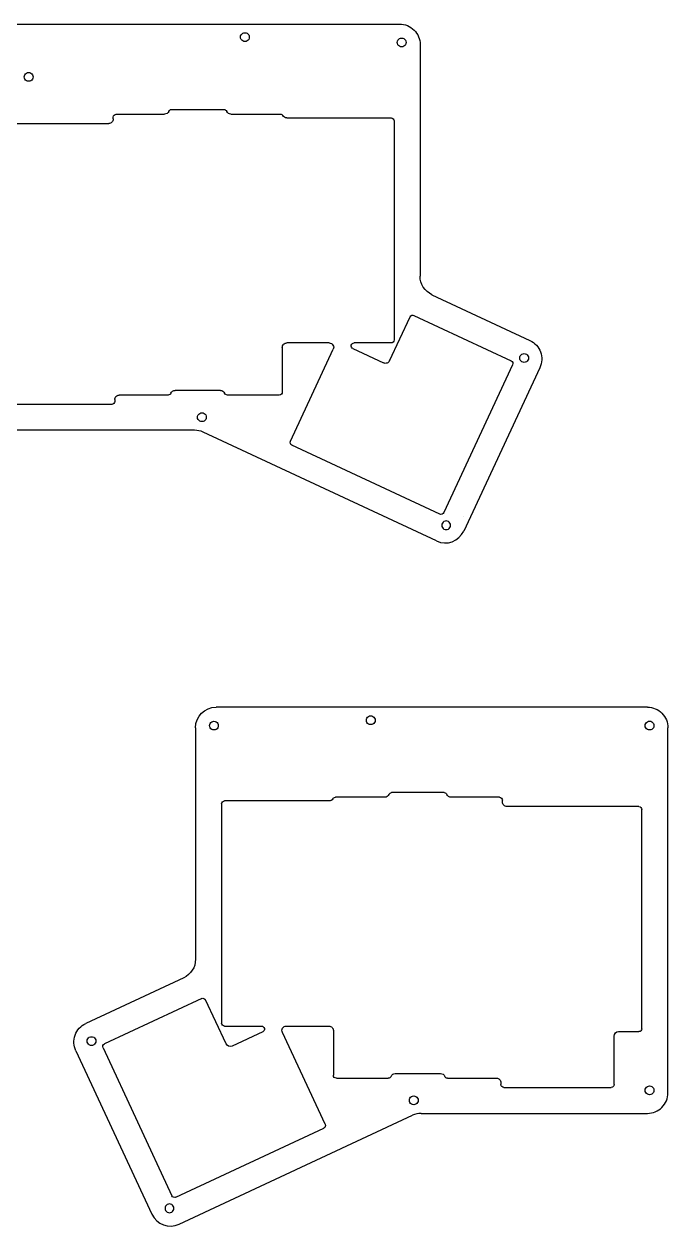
# Model space of a CAD drawing. Extents: x 20 to 1116, y 61 to 490.
# Drawn here: x 896.1 to 1115.7, y 79.7 to 490.3 of the extents above; entities that cross this region are included whole.
import ezdxf

# ---------------------------------------------------------------- set-up
doc = ezdxf.new("R2010")
doc.units = 0
doc.layers.add('Layer_1', color=7, linetype='CONTINUOUS')

msp = doc.modelspace()

# ---------------------------------------------------------------- linework, layer by layer
at = {"layer": 'Layer_1', "color": 1}
for p, q in [((877.1078, 490.33714), (1024.1946, 490.33714)), ((969.94106, 485.89204), (969.94106, 485.89204)), ((1023.4244, 484.07326), (1023.4244, 484.07326)), ((1031.1946, 483.33714), (1031.1946, 404.44845)), ((896.2078, 472.33714), (896.2078, 472.33714)), ((946.41458, 461.22883), (964.3113, 461.22883)), ((879.9978, 456.46633), (925.00994, 456.46633)), ((926.53394, 457.99033), (926.53394, 458.62533)), ((927.54994, 459.64133), (944.05994, 459.64133)), ((966.66594, 459.64133), (983.51624, 459.64133)), ((985.71594, 458.37133), (1021.2759, 458.37133)), ((1022.2919, 457.35533), (1022.3049, 392.039144)), ((1022.2919, 457.35533), (1022.2919, 382.679334)), ((1035.2365, 398.10419), (1068.6467, 382.526074)), ((1020.7743, 375.585217), (1027.7517, 390.548357)), ((1029.1019, 391.039786), (1062.251, 375.582101)), ((984.19194, 380.139334), (984.19194, 364.899334)), ((1000.197, 381.663334), (985.71594, 381.663334)), ((986.97802, 348.18496), (1001.5783, 379.495264)), ((1008.2872, 379.726526), (1018.749, 374.848075)), ((1021.2759, 381.663334), (1008.7165, 381.663334)), ((1062.7425, 374.231913), (1039.2339, 323.817623)), ((1065.1663, 376.537627), (1065.1663, 376.537627)), ((1072.0328, 373.223512), (1046.0684, 317.542231)), ((927.04194, 362.359334), (927.04194, 361.724334)), ((945.2613, 363.883334), (928.56594, 363.883334)), ((963.10994, 365.470834), (947.61594, 365.470834)), ((983.17594, 363.883334), (965.46458, 363.883334)), ((926.02594, 360.708334), (889.44994, 360.708334)), ((955.27768, 356.352144), (955.27768, 356.352144)), ((954.2406, 351.907235), (877.1078, 351.907139)), ((1036.7664, 314.156146), (957.19841, 351.251531)), ((1037.8837, 323.326213), (987.46945, 346.83477)), ((1046.1078, 322.639143), (1046.1078, 322.639143)), ((1041.5799, 319.521545), (1041.5799, 319.521545)), ((1108.6969, 257.503808), (961.61006, 257.503808)), ((954.61007, 250.503808), (954.61007, 171.61511)), ((959.38029, 251.239928), (959.38029, 251.239928)), ((1012.8636, 253.058808), (1012.8636, 253.058808)), ((1107.933, 251.239928), (1107.933, 251.239928)), ((1115.6969, 126.07381), (1115.6969, 250.503806)), ((1019.1387, 226.807998), (1002.2884, 226.807998)), ((1039.3901, 228.395498), (1021.4934, 228.395498)), ((1058.2547, 226.807998), (1041.7447, 226.807998)), ((963.51272, 224.521998), (963.50012, 159.20581)), ((963.51272, 224.521998), (963.51272, 149.846)), ((1000.0887, 225.537998), (964.52872, 225.537998)), ((1059.2707, 225.156998), (1059.2707, 225.791998)), ((1105.8069, 223.632998), (1060.7947, 223.632998)), ((1106.8069, 147.925), (1106.8069, 222.632998)), ((950.56818, 165.27086), (917.15795, 149.69274)), ((956.70273, 158.20645), (923.55362, 142.74877)), ((965.03035, 142.75188), (958.05292, 157.71502)), ((964.52872, 148.83), (977.08812, 148.83)), ((985.60762, 148.83), (1000.0887, 148.83)), ((977.5175, 146.89319), (967.05563, 142.01474)), ((998.82665, 115.35162), (984.22641, 146.66193)), ((1001.6127, 147.306), (1001.6127, 132.066)), ((1097.3707, 128.891), (1097.3707, 145.401)), ((1098.8947, 146.925), (1105.8069, 146.925)), ((913.77191, 140.39018), (939.7363, 84.7089)), ((917.63833, 143.70429), (917.63833, 143.70429)), ((923.06219, 141.39858), (946.57075, 90.9843)), ((1022.6947, 132.6375), (1038.1887, 132.6375)), ((1002.6287, 131.05), (1020.3401, 131.05)), ((1040.5434, 131.05), (1057.2387, 131.05)), ((1058.7627, 129.526), (1058.7627, 128.891)), ((1059.7787, 127.875), (1096.3547, 127.875)), ((1027.527, 123.51881), (1027.527, 123.51881)), ((1107.933, 126.92518), (1107.933, 126.92518)), ((949.03828, 81.32281), (1028.6063, 118.4182)), ((1031.5641, 119.07381), (1108.6969, 119.07381)), ((947.92094, 90.49286), (998.33522, 114.00144)), ((947.22477, 86.68821), (947.22477, 86.68821))]:
    msp.add_line(p, q, dxfattribs=at)
for points in [[(1024.1946, 490.33714), (1026.051115, 490.33714), (1027.831593, 489.599642), (1029.144347, 488.286888)], [(969.94106, 485.89204), (969.94106, 486.427938), (970.226958, 486.923129), (970.69106, 487.191078)], [(970.69106, 484.593002), (970.226958, 484.860951), (969.94106, 485.356142), (969.94106, 485.89204)], [(970.69106, 487.191078), (971.155162, 487.459027), (971.726958, 487.459027), (972.19106, 487.191078)], [(972.19106, 484.593002), (971.726958, 484.325053), (971.155162, 484.325053), (970.69106, 484.593002)], [(972.19106, 487.191078), (972.655162, 486.923129), (972.94106, 486.427938), (972.94106, 485.89204)], [(972.94106, 485.89204), (972.94106, 485.356142), (972.655162, 484.860951), (972.19106, 484.593002)], [(1023.4244, 484.07326), (1023.4244, 484.609159), (1023.710298, 485.104349), (1024.1744, 485.372299)], [(1024.1744, 485.372299), (1024.638502, 485.640248), (1025.210298, 485.640248), (1025.6744, 485.372299)], [(1025.6744, 485.372299), (1026.138502, 485.104349), (1026.4244, 484.609159), (1026.4244, 484.07326)], [(1029.144347, 488.286888), (1030.457102, 486.974133), (1031.1946, 485.193656), (1031.1946, 483.33714)], [(1024.1744, 482.774222), (1023.710298, 483.042171), (1023.4244, 483.537362), (1023.4244, 484.07326)], [(1025.6744, 482.774222), (1025.210298, 482.506273), (1024.638502, 482.506273), (1024.1744, 482.774222)], [(1026.4244, 484.07326), (1026.4244, 483.537362), (1026.138502, 483.042171), (1025.6744, 482.774222)], [(896.2078, 472.33714), (896.2078, 472.873038), (896.493698, 473.368229), (896.9578, 473.636178)], [(896.9578, 471.038101), (896.493698, 471.306051), (896.2078, 471.801242), (896.2078, 472.33714)], [(896.9578, 473.636178), (897.421902, 473.904127), (897.993698, 473.904127), (898.4578, 473.636178)], [(898.4578, 473.636178), (898.921902, 473.368229), (899.2078, 472.873038), (899.2078, 472.33714)], [(899.2078, 472.33714), (899.2078, 471.801242), (898.921902, 471.306051), (898.4578, 471.038101)], [(898.4578, 471.038101), (897.993698, 470.770152), (897.421902, 470.770152), (896.9578, 471.038101)], [(945.47273, 460.59383), (945.239851, 460.018138), (944.680951, 459.641328), (944.05994, 459.64133)], [(945.47273, 460.59383), (945.627981, 460.977621), (946.000577, 461.228827), (946.41458, 461.22883)], [(964.3113, 461.22883), (964.725307, 461.228831), (965.097907, 460.977625), (965.25316, 460.59383)], [(966.66594, 459.64133), (966.044933, 459.641332), (965.486038, 460.018141), (965.25316, 460.59383)], [(926.087571, 456.912699), (925.801765, 456.626894), (925.41413, 456.46633), (925.00994, 456.46633)], [(926.53394, 457.99033), (926.53394, 457.58614), (926.373376, 457.198505), (926.087571, 456.912699)], [(926.53394, 458.62533), (926.53394, 459.186451), (926.988819, 459.64133), (927.54994, 459.64133)], [(983.51624, 459.64133), (983.879221, 459.641329), (984.214629, 459.447681), (984.39612, 459.13333)], [(985.71594, 458.37133), (985.171468, 458.371331), (984.668356, 458.661804), (984.39612, 459.13333)], [(1021.2759, 458.37133), (1021.54536, 458.37133), (1021.803784, 458.264287), (1021.994321, 458.07375)], [(1021.994321, 458.07375), (1022.184857, 457.883214), (1022.2919, 457.62479), (1022.2919, 457.35533)], [(1035.2365, 398.10419), (1032.77084, 399.253838), (1031.1946, 401.727941), (1031.1946, 404.44845)], [(1027.7517, 390.548357), (1027.865579, 390.792574), (1028.071808, 390.981549), (1028.325021, 391.07371)], [(1028.325021, 391.07371), (1028.578233, 391.165871), (1028.857685, 391.153668), (1029.1019, 391.039786)], [(1021.994321, 381.960914), (1021.803784, 381.770377), (1021.54536, 381.663334), (1021.2759, 381.663334)], [(1022.2919, 382.679334), (1022.2919, 382.409874), (1022.184857, 382.15145), (1021.994321, 381.960914)], [(1068.6467, 382.526074), (1070.329342, 381.741527), (1071.631398, 380.320673), (1072.266418, 378.576096)], [(984.19194, 380.139334), (984.19194, 380.543524), (984.352504, 380.931159), (984.638309, 381.216965)], [(984.638309, 381.216965), (984.924115, 381.50277), (985.31175, 381.663334), (985.71594, 381.663334)], [(1000.197, 381.663334), (1000.717799, 381.663364), (1001.202554, 381.397445), (1001.482392, 380.958215)], [(1001.482392, 380.958215), (1001.76223, 380.518986), (1001.798399, 379.967269), (1001.5783, 379.495264)], [(1008.2872, 379.726526), (1007.855459, 379.927851), (1007.621568, 380.402112), (1007.724656, 380.867198)], [(1007.724656, 380.867198), (1007.827744, 381.332283), (1008.240126, 381.663296), (1008.7165, 381.663334)], [(1065.1663, 376.537627), (1065.1663, 377.073525), (1065.452198, 377.568716), (1065.9163, 377.836665)], [(1065.9163, 377.836665), (1066.380402, 378.104614), (1066.952198, 378.104614), (1067.4163, 377.836665)], [(1067.4163, 377.836665), (1067.880402, 377.568716), (1068.1663, 377.073525), (1068.1663, 376.537627)], [(1072.266418, 378.576096), (1072.901438, 376.831519), (1072.817403, 374.906133), (1072.0328, 373.223517)], [(1019.914319, 374.797188), (1019.5345, 374.658947), (1019.115322, 374.677252), (1018.749, 374.848075)], [(1020.7743, 375.585217), (1020.603482, 375.218892), (1020.294137, 374.93543), (1019.914319, 374.797188)], [(1062.251, 375.582101), (1062.495226, 375.468235), (1062.684215, 375.262013), (1062.77639, 375.008802)], [(1062.77639, 375.008802), (1062.868564, 374.755592), (1062.856374, 374.476135), (1062.7425, 374.231913)], [(1065.9163, 375.238588), (1065.452198, 375.506538), (1065.1663, 376.001729), (1065.1663, 376.537627)], [(1067.4163, 375.238588), (1066.952198, 374.970639), (1066.380402, 374.970639), (1065.9163, 375.238588)], [(1068.1663, 376.537627), (1068.1663, 376.001729), (1067.880402, 375.506538), (1067.4163, 375.238588)], [(927.04194, 361.724334), (927.04194, 361.454874), (926.934897, 361.19645), (926.744361, 361.005914)], [(927.04194, 362.359334), (927.04194, 362.763524), (927.202504, 363.151159), (927.488309, 363.436965)], [(927.488309, 363.436965), (927.774115, 363.72277), (928.16175, 363.883334), (928.56594, 363.883334)], [(946.20316, 364.518334), (946.047907, 364.134539), (945.675307, 363.883333), (945.2613, 363.883334)], [(946.20316, 364.518334), (946.436038, 365.094023), (946.994933, 365.470832), (947.61594, 365.470834)], [(963.10994, 365.470834), (963.730951, 365.470836), (964.289851, 365.094026), (964.52273, 364.518334)], [(965.46458, 363.883334), (965.050577, 363.883337), (964.677981, 364.134543), (964.52273, 364.518334)], [(983.894361, 364.180914), (983.703824, 363.990377), (983.4454, 363.883334), (983.17594, 363.883334)], [(984.19194, 364.899334), (984.19194, 364.629874), (984.084897, 364.37145), (983.894361, 364.180914)], [(926.744361, 361.005914), (926.553824, 360.815377), (926.2954, 360.708334), (926.02594, 360.708334)], [(955.27768, 356.352144), (955.27768, 356.888042), (955.563578, 357.383233), (956.02768, 357.651182)], [(956.02768, 357.651182), (956.491782, 357.919131), (957.063578, 357.919131), (957.52768, 357.651182)], [(957.52768, 357.651182), (957.991782, 357.383233), (958.27768, 356.888042), (958.27768, 356.352144)], [(956.02768, 355.053106), (955.563578, 355.321055), (955.27768, 355.816246), (955.27768, 356.352144)], [(957.52768, 355.053106), (957.063578, 354.785157), (956.491782, 354.785157), (956.02768, 355.053106)], [(958.27768, 356.352144), (958.27768, 355.816246), (957.991782, 355.321055), (957.52768, 355.053106)], [(957.19841, 351.251531), (956.272153, 351.683361), (955.262574, 351.907138), (954.2406, 351.907139)], [(986.944101, 347.408086), (986.85194, 347.661296), (986.864141, 347.940746), (986.97802, 348.18496)], [(987.46945, 346.83477), (987.225236, 346.948648), (987.036262, 347.154877), (986.944101, 347.408086)], [(1038.660575, 323.292281), (1038.407363, 323.200124), (1038.127913, 323.21233), (1037.8837, 323.326213)], [(1039.3299, 320.820583), (1038.865798, 320.552634), (1038.5799, 320.057443), (1038.5799, 319.521545)], [(1039.2339, 323.817623), (1039.120018, 323.57341), (1038.913787, 323.384439), (1038.660575, 323.292281)], [(1040.8299, 320.820583), (1040.365798, 321.088532), (1039.794002, 321.088532), (1039.3299, 320.820583)], [(1041.5799, 319.521545), (1041.5799, 320.057443), (1041.294002, 320.552634), (1040.8299, 320.820583)], [(1036.7664, 314.156146), (1040.270125, 312.522665), (1044.434661, 314.038627), (1046.0684, 317.542231)], [(1038.5799, 319.521545), (1038.5799, 318.985647), (1038.865798, 318.490456), (1039.3299, 318.222507)], [(1039.3299, 318.222507), (1039.794002, 317.954558), (1040.365798, 317.954558), (1040.8299, 318.222507)], [(1040.8299, 318.222507), (1041.294002, 318.490456), (1041.5799, 318.985647), (1041.5799, 319.521545)], [(954.61007, 250.503808), (954.61007, 254.369797), (957.744071, 257.503802), (961.61006, 257.503808)], [(1013.6136, 254.357846), (1014.077702, 254.625795), (1014.649498, 254.625795), (1015.1136, 254.357846)], [(1108.6969, 257.503808), (1110.553415, 257.503808), (1112.333893, 256.76631), (1113.646647, 255.453555)], [(1113.646647, 255.453555), (1114.959402, 254.140801), (1115.6969, 252.360323), (1115.6969, 250.503808)], [(959.38029, 251.239928), (959.38029, 251.775826), (959.666188, 252.271017), (960.13029, 252.538966)], [(960.13029, 249.94089), (959.666188, 250.208839), (959.38029, 250.70403), (959.38029, 251.239928)], [(960.13029, 252.538966), (960.594392, 252.806915), (961.166188, 252.806915), (961.63029, 252.538966)], [(961.63029, 252.538966), (962.094392, 252.271017), (962.38029, 251.775826), (962.38029, 251.239928)], [(962.38029, 251.239928), (962.38029, 250.70403), (962.094392, 250.208839), (961.63029, 249.94089)], [(1012.8636, 253.058808), (1012.8636, 253.594706), (1013.149498, 254.089897), (1013.6136, 254.357846)], [(1013.6136, 251.759769), (1013.149498, 252.027719), (1012.8636, 252.522909), (1012.8636, 253.058808)], [(1015.1136, 251.759769), (1014.649498, 251.49182), (1014.077702, 251.49182), (1013.6136, 251.759769)], [(1015.1136, 254.357846), (1015.577702, 254.089897), (1015.8636, 253.594706), (1015.8636, 253.058808)], [(1015.8636, 253.058808), (1015.8636, 252.522909), (1015.577702, 252.027719), (1015.1136, 251.759769)], [(1107.933, 251.239928), (1107.93252, 251.776146), (1108.218314, 252.271837), (1108.682612, 252.540085)], [(1108.682612, 249.939771), (1108.218314, 250.208019), (1107.93252, 250.70371), (1107.933, 251.239928)], [(1108.682612, 252.540085), (1109.146911, 252.808332), (1109.719089, 252.808332), (1110.183388, 252.540085)], [(1110.183388, 252.540085), (1110.647686, 252.271837), (1110.93348, 251.776146), (1110.933, 251.239928)], [(1110.933, 251.239928), (1110.93348, 250.70371), (1110.647686, 250.208019), (1110.183388, 249.939771)], [(961.63029, 249.94089), (961.166188, 249.672941), (960.594392, 249.672941), (960.13029, 249.94089)], [(1110.183388, 249.939771), (1109.719089, 249.671524), (1109.146911, 249.671524), (1108.682612, 249.939771)], [(1001.4085, 226.299998), (1001.136268, 225.828478), (1000.633165, 225.538006), (1000.0887, 225.537998)], [(1001.4085, 226.299998), (1001.589994, 226.614355), (1001.925412, 226.808005), (1002.2884, 226.807998)], [(1020.5515, 227.760498), (1020.31862, 227.184802), (1019.759714, 226.807992), (1019.1387, 226.807998)], [(1020.5515, 227.760498), (1020.706758, 228.144306), (1021.079378, 228.395515), (1021.4934, 228.395498)], [(1039.3901, 228.395498), (1039.804085, 228.395475), (1040.176656, 228.144273), (1040.3319, 227.760498)], [(1041.7447, 226.807998), (1041.123686, 226.807992), (1040.56478, 227.184802), (1040.3319, 227.760498)], [(1058.2547, 226.807998), (1058.52416, 226.807998), (1058.782584, 226.700955), (1058.973121, 226.510418)], [(1058.973121, 226.510418), (1059.163657, 226.319882), (1059.2707, 226.061458), (1059.2707, 225.791998)], [(963.51272, 224.521998), (963.51272, 224.791458), (963.619763, 225.049882), (963.8103, 225.240418)], [(963.8103, 225.240418), (964.000836, 225.430955), (964.25926, 225.537998), (964.52872, 225.537998)], [(1059.717069, 224.079367), (1059.431264, 224.365173), (1059.2707, 224.752808), (1059.2707, 225.156998)], [(1060.7947, 223.632998), (1060.39051, 223.632998), (1060.002875, 223.793562), (1059.717069, 224.079367)], [(1105.8069, 223.632998), (1106.359185, 223.632998), (1106.8069, 223.185283), (1106.8069, 222.632998)], [(954.61007, 171.61511), (954.610068, 168.894607), (953.033833, 166.42051), (950.56818, 165.27086)], [(956.70273, 158.20645), (956.946944, 158.320329), (957.226394, 158.33253), (957.479604, 158.240369)], [(957.479604, 158.240369), (957.732813, 158.148208), (957.939042, 157.959234), (958.05292, 157.71502)], [(913.538267, 145.742746), (914.173275, 147.487323), (915.475318, 148.908182), (917.15795, 149.69274)], [(963.8103, 149.12758), (963.619763, 149.318116), (963.51272, 149.57654), (963.51272, 149.846)], [(964.52872, 148.83), (964.25926, 148.83), (964.000836, 148.937043), (963.8103, 149.12758)], [(977.08812, 148.83), (977.56451, 148.830001), (977.97693, 148.499), (978.080039, 148.033902)], [(978.080039, 148.033902), (978.183149, 147.568805), (977.949257, 147.09452), (977.5175, 146.89319)], [(984.22641, 146.66193), (984.006318, 147.13392), (984.042478, 147.685619), (984.322294, 148.124843)], [(984.322294, 148.124843), (984.60211, 148.564068), (985.086837, 148.829999), (985.60762, 148.83)], [(1000.0887, 148.83), (1000.49289, 148.83), (1000.880525, 148.669436), (1001.166331, 148.383631)], [(1001.166331, 148.383631), (1001.452136, 148.097825), (1001.6127, 147.71019), (1001.6127, 147.306)], [(1106.8069, 147.925), (1106.8069, 147.372715), (1106.359185, 146.925), (1105.8069, 146.925)], [(913.77191, 140.39018), (912.987302, 142.072789), (912.903258, 143.99817), (913.538267, 145.742746)], [(917.63833, 143.70429), (917.63833, 144.240188), (917.924228, 144.735379), (918.38833, 145.003328)], [(918.38833, 145.003328), (918.852432, 145.271277), (919.424228, 145.271277), (919.88833, 145.003328)], [(919.88833, 145.003328), (920.352432, 144.735379), (920.63833, 144.240188), (920.63833, 143.70429)], [(1097.3707, 145.401), (1097.3707, 146.242682), (1098.053018, 146.925), (1098.8947, 146.925)], [(918.38833, 142.405252), (917.924228, 142.673201), (917.63833, 143.168392), (917.63833, 143.70429)], [(919.88833, 142.405252), (919.424228, 142.137303), (918.852432, 142.137303), (918.38833, 142.405252)], [(920.63833, 143.70429), (920.63833, 143.168392), (920.352432, 142.673201), (919.88833, 142.405252)], [(923.06219, 141.39858), (922.948311, 141.642794), (922.93611, 141.922244), (923.028271, 142.175454)], [(923.028271, 142.175454), (923.120432, 142.428663), (923.309406, 142.634892), (923.55362, 142.74877)], [(967.05563, 142.01474), (966.292809, 141.659032), (965.386061, 141.98906), (965.03035, 142.75188)], [(1002.6287, 131.05), (1002.067579, 131.05), (1001.6127, 131.504879), (1001.6127, 132.066)], [(1021.2819, 131.685), (1021.126656, 131.301225), (1020.754085, 131.050023), (1020.3401, 131.05)], [(1021.2819, 131.685), (1021.51478, 132.260696), (1022.073686, 132.637506), (1022.6947, 132.6375)], [(1038.1887, 132.6375), (1038.809714, 132.637506), (1039.36862, 132.260696), (1039.6015, 131.685)], [(1040.5434, 131.05), (1040.129378, 131.049983), (1039.756758, 131.301192), (1039.6015, 131.685)], [(1057.2387, 131.05), (1057.64289, 131.05), (1058.030525, 130.889436), (1058.316331, 130.603631)], [(1058.316331, 130.603631), (1058.602136, 130.317825), (1058.7627, 129.93019), (1058.7627, 129.526)], [(1059.06028, 128.17258), (1058.869743, 128.363116), (1058.7627, 128.62154), (1058.7627, 128.891)], [(1059.7787, 127.875), (1059.50924, 127.875), (1059.250816, 127.982043), (1059.06028, 128.17258)], [(1097.073121, 128.17258), (1096.882584, 127.982043), (1096.62416, 127.875), (1096.3547, 127.875)], [(1097.3707, 128.891), (1097.3707, 128.62154), (1097.263657, 128.363116), (1097.073121, 128.17258)], [(1107.933, 126.92518), (1107.933, 127.461078), (1108.218898, 127.956269), (1108.683, 128.224218)], [(1108.683, 128.224218), (1109.147102, 128.492167), (1109.718898, 128.492167), (1110.183, 128.224218)], [(1110.183, 128.224218), (1110.647102, 127.956269), (1110.933, 127.461078), (1110.933, 126.92518)], [(1027.527, 123.51881), (1027.527, 124.054708), (1027.812898, 124.549899), (1028.277, 124.817848)], [(1028.277, 122.219772), (1027.812898, 122.487721), (1027.527, 122.982912), (1027.527, 123.51881)], [(1028.277, 124.817848), (1028.741102, 125.085797), (1029.312898, 125.085797), (1029.777, 124.817848)], [(1029.777, 124.817848), (1030.241102, 124.549899), (1030.527, 124.054708), (1030.527, 123.51881)], [(1030.527, 123.51881), (1030.527, 122.982912), (1030.241102, 122.487721), (1029.777, 122.219772)], [(1108.683, 125.626142), (1108.218898, 125.894091), (1107.933, 126.389282), (1107.933, 126.92518)], [(1110.183, 125.626142), (1109.718898, 125.358193), (1109.147102, 125.358193), (1108.683, 125.626142)], [(1110.933, 126.92518), (1110.933, 126.389282), (1110.647102, 125.894091), (1110.183, 125.626142)], [(1113.646647, 121.124062), (1114.959402, 122.436817), (1115.6969, 124.217294), (1115.6969, 126.07381)], [(1029.777, 122.219772), (1029.312898, 121.951823), (1028.741102, 121.951823), (1028.277, 122.219772)], [(1108.6969, 119.07381), (1110.553415, 119.07381), (1112.333893, 119.811308), (1113.646647, 121.124062)], [(998.82665, 115.35162), (999.063784, 114.843073), (998.843764, 114.23858), (998.33522, 114.00144)], [(1031.5641, 119.07381), (1030.542129, 119.073807), (1029.532554, 118.85003), (1028.6063, 118.4182)], [(947.144064, 90.458945), (946.890854, 90.551108), (946.684627, 90.740084), (946.57075, 90.9843)], [(947.92094, 90.49286), (947.676725, 90.378982), (947.397274, 90.366782), (947.144064, 90.458945)], [(944.974295, 87.988618), (944.509952, 87.720303), (944.224183, 87.2245), (944.22477, 86.68821)], [(944.22477, 86.68821), (944.224183, 86.15192), (944.509952, 85.656117), (944.974295, 85.387802)], [(946.475245, 87.988618), (946.010902, 88.256933), (945.438638, 88.256933), (944.974295, 87.988618)], [(947.22477, 86.68821), (947.225357, 87.2245), (946.939588, 87.720303), (946.475245, 87.988618)], [(946.475245, 85.387802), (946.939588, 85.656117), (947.225357, 86.15192), (947.22477, 86.68821)], [(939.7363, 84.7089), (941.370037, 81.205305), (945.534559, 79.689343), (949.03828, 81.32281)], [(944.974295, 85.387802), (945.438638, 85.119487), (946.010902, 85.119487), (946.475245, 85.387802)]]:
    msp.add_open_spline(points, degree=3, dxfattribs=at)

doc.saveas('drawing.dxf')
